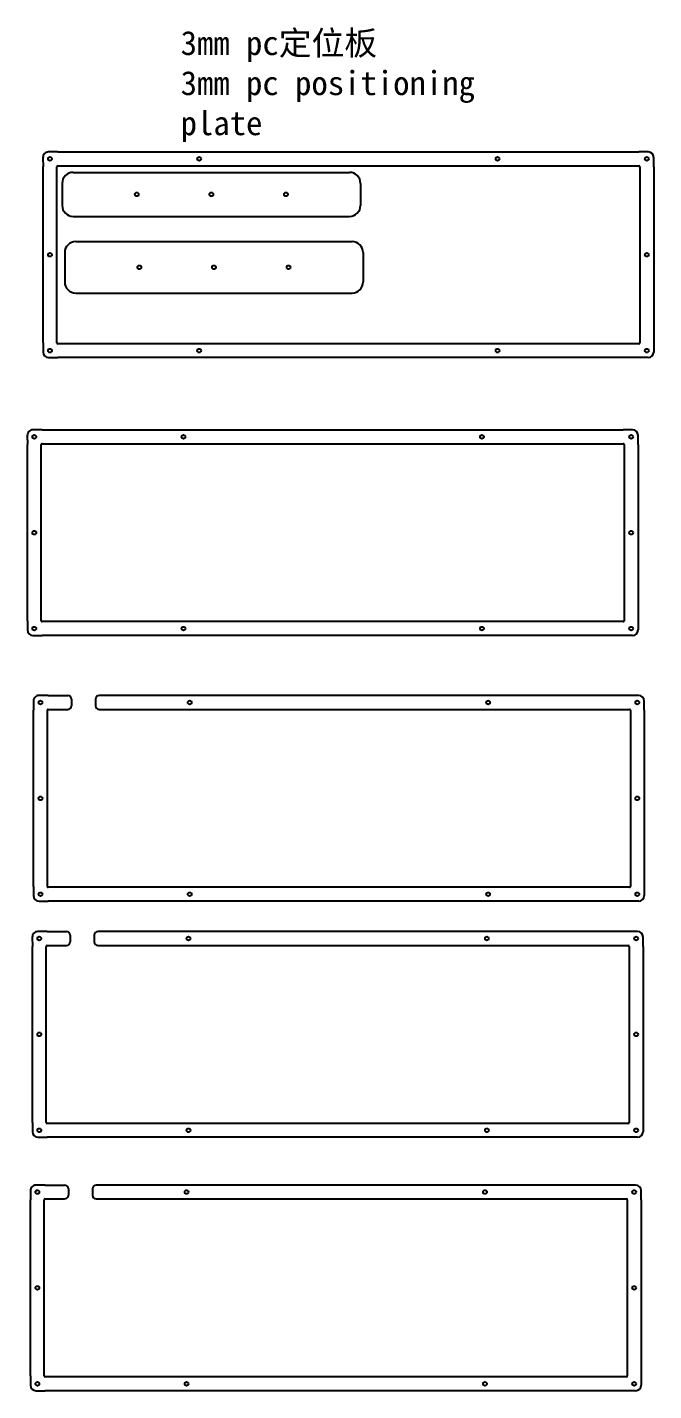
# Model space of a CAD drawing. Header units: millimetres. Extents: x 460 to 1812, y -353 to 416.
# Drawn here: x 1473 to 1812, y -322 to 416 of the extents above; entities that cross this region are included whole.
import ezdxf

# ---------------------------------------------------------------- set-up
doc = ezdxf.new("R2010")
doc.units = ezdxf.units.MM
doc.header["$MEASUREMENT"] = 0
doc.styles.get("Standard").update_dxf_attribs({"font": 'txt.shx', "height": 13})

# ---------------------------------------------------------------- blocks, each defined once
blk = doc.blocks.new('A$Cea5d5d18')
at = {"linetype": 'Continuous'}
blk.add_circle((0, 0), 1.02, dxfattribs=at)

msp = doc.modelspace()

# ---------------------------------------------------------------- linework, layer by layer
at = {"linetype": 'Continuous'}
for p, q in [((1489.95, 348.51), (1484.89, 348.51)), ((1809.28, 348.51), (1804.28, 348.51)), ((1481.89, 345.47), (1481.95, 340.51)), ((1489.45, 340.51), (1489.45, 340.51)), ((1489.95, 341.01), (1489.95, 341.01)), ((1804.28, 341.01), (1804.28, 341.01)), ((1804.78, 340.51), (1804.78, 340.51)), ((1812.28, 340.51), (1812.28, 345.51)), ((1498.28, 337.46), (1647.7, 337.46)), ((1492.28, 331.46), (1492.28, 319.59)), ((1653.7, 331.46), (1653.7, 319.59)), ((1498.28, 313.59), (1647.7, 313.59)), ((1499.7, 300.03), (1649.11, 300.03)), ((1493.7, 294.03), (1493.7, 278.16)), ((1655.11, 294.03), (1655.11, 278.16)), ((1499.7, 272.16), (1649.11, 272.16)), ((1481.95, 245.26), (1481.95, 240.26)), ((1489.45, 245.26), (1489.45, 245.26)), ((1489.95, 244.76), (1489.95, 244.76)), ((1804.28, 244.76), (1804.28, 244.76)), ((1804.78, 245.26), (1804.78, 245.26)), ((1812.28, 245.26), (1812.28, 240.26)), ((1484.95, 237.26), (1489.95, 237.26)), ((1809.28, 237.26), (1804.28, 237.26)), ((1473.43, 195.12), (1473.49, 190.16)), ((1481.49, 198.16), (1476.43, 198.16)), ((1800.81, 198.16), (1795.81, 198.16)), ((1803.81, 190.16), (1803.81, 195.16)), ((1480.99, 190.16), (1480.99, 190.16)), ((1481.49, 190.66), (1481.49, 190.66)), ((1795.81, 190.66), (1795.81, 190.66)), ((1796.31, 190.16), (1796.31, 190.16)), ((1473.49, 94.91), (1473.49, 89.91)), ((1480.99, 94.91), (1480.99, 94.91)), ((1481.49, 94.41), (1481.49, 94.41)), ((1795.81, 94.41), (1795.81, 94.41)), ((1796.31, 94.91), (1796.31, 94.91)), ((1803.81, 94.91), (1803.81, 89.91)), ((1476.49, 86.91), (1481.49, 86.91)), ((1800.81, 86.91), (1795.81, 86.91)), ((1484.81, 54.45), (1479.75, 54.45)), ((1497.31, 52.45), (1497.31, 48.95)), ((1510.31, 52.45), (1510.31, 48.95)), ((1799.14, 54.45), (1512.31, 54.45)), ((1804.14, 54.45), (1799.14, 54.45)), ((1476.75, 51.41), (1476.81, 46.45)), ((1484.31, 46.45), (1484.31, 46.45)), ((1484.81, 46.95), (1484.81, 46.95)), ((1512.31, 46.95), (1799.14, 46.95)), ((1799.14, 46.95), (1799.14, 46.95)), ((1799.64, 46.45), (1799.64, 46.45)), ((1807.14, 46.45), (1807.14, 51.45)), ((1476.81, -48.8), (1476.81, -53.8)), ((1484.31, -48.8), (1484.31, -48.8)), ((1484.81, -49.3), (1484.81, -49.3)), ((1799.14, -49.3), (1799.14, -49.3)), ((1799.64, -48.8), (1799.64, -48.8)), ((1807.14, -48.8), (1807.14, -53.8)), ((1479.81, -56.8), (1484.81, -56.8)), ((1804.14, -56.8), (1799.14, -56.8)), ((1484.18, -73.24), (1479.12, -73.24)), ((1798.51, -73.24), (1511.68, -73.24)), ((1803.51, -73.24), (1798.51, -73.24)), ((1476.12, -76.28), (1476.18, -81.24)), ((1484.18, -80.74), (1484.18, -80.74)), ((1496.68, -75.24), (1496.68, -78.74)), ((1509.68, -75.24), (1509.68, -78.74)), ((1511.68, -80.74), (1798.51, -80.74)), ((1798.51, -80.74), (1798.51, -80.74)), ((1806.51, -81.24), (1806.51, -76.24)), ((1483.68, -81.24), (1483.68, -81.24)), ((1799.01, -81.24), (1799.01, -81.24)), ((1476.18, -176.49), (1476.18, -181.49)), ((1483.68, -176.49), (1483.68, -176.49)), ((1484.18, -176.99), (1484.18, -176.99)), ((1798.51, -176.99), (1798.51, -176.99)), ((1799.01, -176.49), (1799.01, -176.49)), ((1806.51, -176.49), (1806.51, -181.49)), ((1479.18, -184.49), (1484.18, -184.49)), ((1803.51, -184.49), (1798.51, -184.49)), ((1475.09, -213.41), (1475.15, -218.38)), ((1483.15, -210.38), (1478.09, -210.38)), ((1495.65, -212.38), (1495.65, -215.88)), ((1508.65, -212.38), (1508.65, -215.88)), ((1797.47, -210.38), (1510.65, -210.38)), ((1802.47, -210.38), (1797.47, -210.38)), ((1805.47, -218.38), (1805.47, -213.38)), ((1482.65, -218.38), (1482.65, -218.38)), ((1483.15, -217.88), (1483.15, -217.88)), ((1510.65, -217.88), (1797.47, -217.88)), ((1797.47, -217.88), (1797.47, -217.88)), ((1797.97, -218.38), (1797.97, -218.38)), ((1475.15, -313.63), (1475.15, -318.63)), ((1482.65, -313.63), (1482.65, -313.63)), ((1483.15, -314.13), (1483.15, -314.13)), ((1797.47, -314.13), (1797.47, -314.13)), ((1797.97, -313.63), (1797.97, -313.63)), ((1805.47, -313.63), (1805.47, -318.63)), ((1478.15, -321.63), (1483.15, -321.63)), ((1802.47, -321.63), (1797.47, -321.63))]:
    msp.add_line(p, q, dxfattribs=at)
at = {"color": 0}
for p, q in [((1489.95, 348.51), (1804.28, 348.51)), ((1481.95, 245.26), (1481.95, 340.51)), ((1489.45, 245.26), (1489.45, 340.51)), ((1489.95, 341.01), (1804.28, 341.01)), ((1804.78, 340.51), (1804.78, 245.26)), ((1812.28, 340.51), (1812.28, 245.26)), ((1804.28, 244.76), (1489.95, 244.76)), ((1804.28, 237.26), (1489.95, 237.26)), ((1481.49, 198.16), (1795.81, 198.16)), ((1473.49, 94.91), (1473.49, 190.16)), ((1480.99, 94.91), (1480.99, 190.16)), ((1481.49, 190.66), (1795.81, 190.66)), ((1796.31, 190.16), (1796.31, 94.91)), ((1803.81, 190.16), (1803.81, 94.91)), ((1795.81, 94.41), (1481.49, 94.41)), ((1795.81, 86.91), (1481.49, 86.91)), ((1484.81, 54.45), (1495.31, 54.45)), ((1476.81, -48.8), (1476.81, 46.45)), ((1484.31, -48.8), (1484.31, 46.45)), ((1484.81, 46.95), (1495.31, 46.95)), ((1799.64, 46.45), (1799.64, -48.8)), ((1807.14, 46.45), (1807.14, -48.8)), ((1799.14, -49.3), (1484.81, -49.3)), ((1799.14, -56.8), (1484.81, -56.8)), ((1484.18, -73.24), (1494.68, -73.24)), ((1484.18, -80.74), (1494.68, -80.74)), ((1476.18, -176.49), (1476.18, -81.24)), ((1483.68, -176.49), (1483.68, -81.24)), ((1799.01, -81.24), (1799.01, -176.49)), ((1806.51, -81.24), (1806.51, -176.49)), ((1798.51, -176.99), (1484.18, -176.99)), ((1798.51, -184.49), (1484.18, -184.49)), ((1483.15, -210.38), (1493.65, -210.38)), ((1475.15, -313.63), (1475.15, -218.38)), ((1482.65, -313.63), (1482.65, -218.38)), ((1483.15, -217.88), (1493.65, -217.88)), ((1797.97, -218.38), (1797.97, -313.63)), ((1805.47, -218.38), (1805.47, -313.63)), ((1797.47, -314.13), (1483.15, -314.13)), ((1797.47, -321.63), (1483.15, -321.63))]:
    msp.add_line(p, q, dxfattribs=at)
at = {"linetype": 'Continuous'}
for centre in [(1485.7, 344.76), (1727.82, 344.76), (1808.53, 344.76), (1532.64, 325.53), (1572.99, 325.53), (1613.34, 325.53), (1808.53, 292.88), (1534.05, 286.1), (1574.41, 286.1), (1614.76, 286.1), (1485.7, 241.01), (1727.82, 241.01), (1808.53, 241.01), (1477.24, 194.41), (1719.35, 194.41), (1800.06, 194.41), (1800.06, 142.53), (1477.24, 90.66), (1719.35, 90.66), (1800.06, 90.66), (1480.56, 50.7), (1722.68, 50.7), (1803.39, 50.7), (1803.39, -1.17), (1480.56, -53.05), (1722.68, -53.05), (1803.39, -53.05), (1479.93, -76.99), (1722.05, -76.99), (1802.76, -76.99), (1802.76, -128.86), (1479.93, -180.74), (1722.05, -180.74), (1802.76, -180.74), (1478.9, -214.13), (1721.01, -214.13), (1801.72, -214.13), (1801.72, -266), (1478.9, -317.88), (1721.01, -317.88), (1801.72, -317.88)]:
    msp.add_circle(centre, 1.02, dxfattribs=at)
for centre, radius, start, end in [((1484.89, 345.51), 3, 90, 180.68096), ((1809.28, 345.51), 3, 0, 90), ((1489.95, 340.51), 0.5, 90, 180), ((1804.28, 340.51), 0.5, 0, 90), ((1498.28, 331.46), 6, 90, 180), ((1647.7, 331.46), 6, 0, 90), ((1498.28, 319.59), 6, 180, 270), ((1647.7, 319.59), 6, 270, 0), ((1499.7, 294.03), 6, 90, 180), ((1649.11, 294.03), 6, 0, 90), ((1499.7, 278.16), 6, 180, 270), ((1649.11, 278.16), 6, 270, 0), ((1489.95, 245.26), 0.5, 180, 270), ((1804.28, 245.26), 0.5, 270, 0), ((1484.95, 240.26), 3, 180, 270), ((1809.28, 240.26), 3, 270, 0), ((1476.43, 195.16), 3, 90, 180.68096), ((1800.81, 195.16), 3, 0, 90), ((1481.49, 190.16), 0.5, 90, 180), ((1795.81, 190.16), 0.5, 0, 90), ((1476.49, 89.91), 3, 180, 270), ((1481.49, 94.91), 0.5, 180, 270), ((1795.81, 94.91), 0.5, 270, 0), ((1800.81, 89.91), 3, 270, 0), ((1479.75, 51.45), 3, 90, 180.68096), ((1495.31, 52.45), 2, 0, 90), ((1512.31, 52.45), 2, 90, 180), ((1804.14, 51.45), 3, 0, 90), ((1484.81, 46.45), 0.5, 90, 180), ((1495.31, 48.95), 2, 270, 0), ((1512.31, 48.95), 2, 180, 270), ((1799.14, 46.45), 0.5, 0, 90), ((1484.81, -48.8), 0.5, 180, 270), ((1799.14, -48.8), 0.5, 270, 0), ((1479.81, -53.8), 3, 180, 270), ((1804.14, -53.8), 3, 270, 0), ((1479.12, -76.24), 3, 90, 180.68096), ((1494.68, -75.24), 2, 0, 90), ((1511.68, -75.24), 2, 90, 180), ((1803.51, -76.24), 3, 0, 90), ((1484.18, -81.24), 0.5, 90, 180), ((1494.68, -78.74), 2, 270, 0), ((1511.68, -78.74), 2, 180, 270), ((1798.51, -81.24), 0.5, 0, 90), ((1484.18, -176.49), 0.5, 180, 270), ((1798.51, -176.49), 0.5, 270, 0), ((1479.18, -181.49), 3, 180, 270), ((1803.51, -181.49), 3, 270, 0), ((1478.09, -213.38), 3, 90, 180.68096), ((1493.65, -212.38), 2, 0, 90), ((1510.65, -212.38), 2, 90, 180), ((1802.47, -213.38), 3, 0, 90), ((1483.15, -218.38), 0.5, 90, 180), ((1493.65, -215.88), 2, 270, 0), ((1510.65, -215.88), 2, 180, 270), ((1797.47, -218.38), 0.5, 0, 90), ((1483.15, -313.63), 0.5, 180, 270), ((1797.47, -313.63), 0.5, 270, 0), ((1478.15, -318.63), 3, 180, 270), ((1802.47, -318.63), 3, 270, 0)]:
    msp.add_arc(centre, radius, start, end, dxfattribs=at)

# ---------------------------------------------------------------- block references
for p in [(1566.41, 344.76), (1485.7, 292.88), (1566.41, 241.01), (1557.94, 194.41), (1477.24, 142.53), (1557.94, 90.66), (1561.27, 50.7), (1480.56, -1.17), (1561.27, -53.05), (1560.64, -76.99), (1479.93, -128.86), (1560.64, -180.74), (1559.6, -214.13), (1478.9, -266), (1559.6, -317.88)]:
    msp.add_blockref('A$Cea5d5d18', p, dxfattribs=at)

# ---------------------------------------------------------------- texts
at = {"linetype": 'Continuous', "insert": (1556.39, 413.92), "char_height": 13, "attachment_point": 1}
msp.add_mtext_dynamic_manual_height_columns('{\\Ftxt|c134;3mm pc\\fSimSun|b0|i0|c134|p2;定位板\\Ftxt|c134;\\P3mm pc positioning plate}', width=198.2961, gutter_width=65, heights=[0], dxfattribs=at)

doc.saveas('drawing.dxf')
